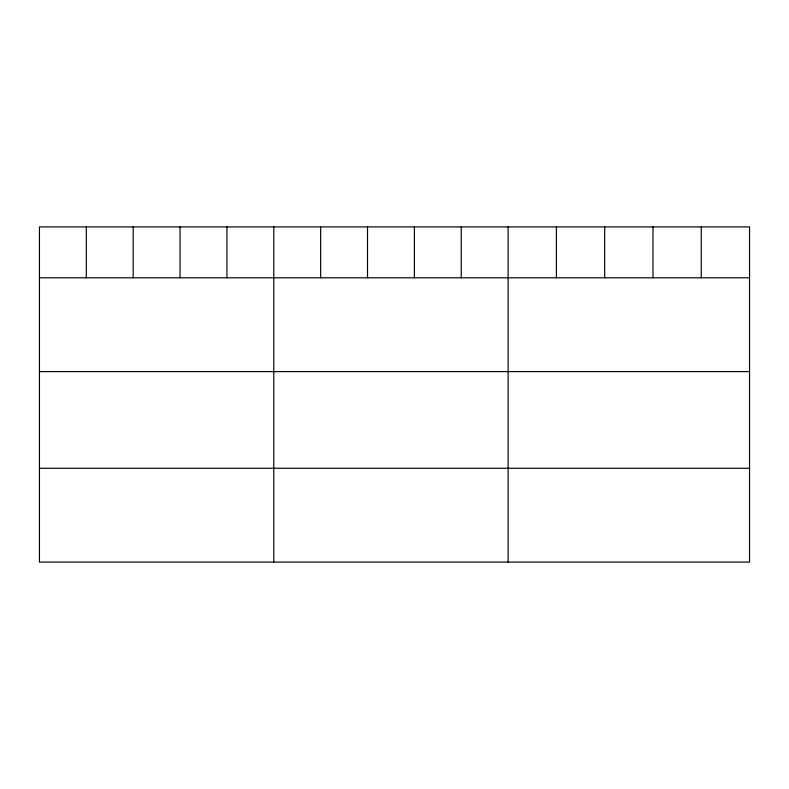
<?xml version="1.0" encoding="UTF-8"?>
<svg xmlns="http://www.w3.org/2000/svg" width="789" height="789" viewBox="0 0 789 789"><rect width="100%" height="100%" fill="white"/><g stroke="black" fill="none" stroke-linecap="round" stroke-linejoin="round"><path stroke-width="1.18" d="M749.55 277.797L749.55 562.084L39.45 562.084L39.45 226.916L749.55 226.916L749.55 277.797L39.45 277.797M39.45 371.609L749.55 371.609M39.45 468.272L749.55 468.272M701.263 226.916L701.263 277.797M652.976 226.916L652.976 277.797M604.69 226.916L604.69 277.797M556.403 226.916L556.403 277.797M508.116 226.916L508.116 562.084M461.249 226.916L461.249 277.797M414.383 226.916L414.383 277.797M367.516 226.916L367.516 277.797M320.65 226.916L320.65 277.797M273.783 226.916L273.783 562.084M226.916 226.916L226.916 277.797M180.05 226.916L180.05 277.797M133.183 226.916L133.183 277.797M86.317 226.916L86.317 277.797"/></g></svg>
